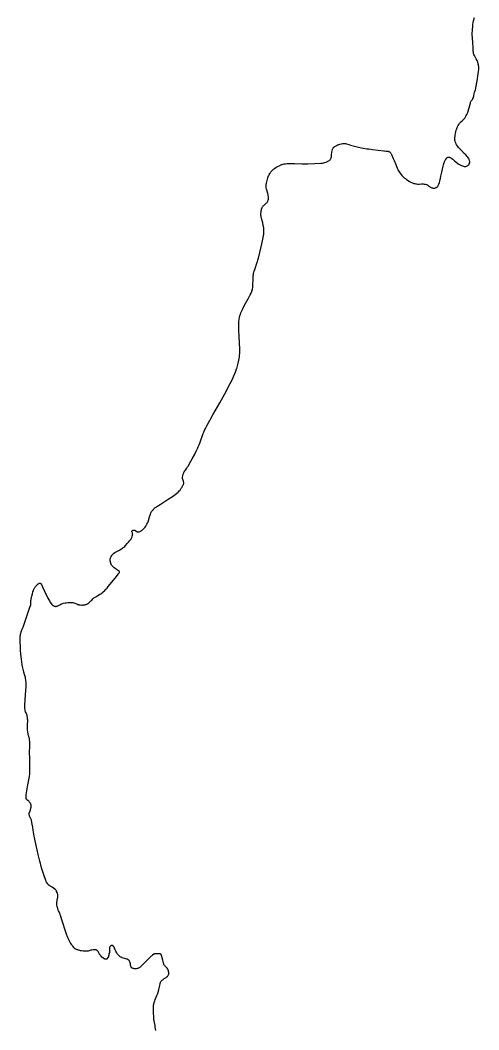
# Model space of a CAD drawing. Header units: millimetres. Extents: x 642261 to 742091, y 6812581 to 6930561.
# Drawn here: x 718943 to 719282, y 6841569 to 6842316 of the extents above; entities that cross this region are included whole.
import ezdxf

# ---------------------------------------------------------------- set-up
doc = ezdxf.new("R2010")
doc.units = ezdxf.units.MM
doc.layers.add('LimiteRegional', color=10, linetype='Continuous')

msp = doc.modelspace()

# ---------------------------------------------------------------- linework, layer by layer
at = {"layer": 'LimiteRegional', "color": 7, "linetype": 'Continuous'}
msp.add_lwpolyline([(719043.622, 6841568.479), (719043.2181, 6841570.8491), (719042.994, 6841572.067), (719042.507, 6841574.4911), (719042.301, 6841575.711), (719042.22, 6841576.3261), (719042.152, 6841576.98), (719042.059, 6841578.291), (719042.021, 6841579.1661), (719041.973, 6841580.916), (719041.934, 6841582.228), (719041.902, 6841582.9661), (719041.831, 6841584.4431), (719041.81, 6841585.55), (719041.852, 6841586.6562), (719041.907, 6841587.209), (719042.014, 6841587.883), (719042.11, 6841588.326), (719042.349, 6841589.1991), (719042.49, 6841589.6301), (719042.805, 6841590.4841), (719043.153, 6841591.3292), (719043.887, 6841593.0101), (719044.4161, 6841594.2781), (719044.656, 6841594.918), (719044.97, 6841595.8911), (719045.71, 6841598.5591), (719046.061, 6841599.898), (719046.216, 6841600.5681), (719046.476, 6841601.92), (719046.69, 6841602.9331), (719046.859, 6841603.529), (719046.966, 6841603.8191), (719047.16, 6841604.2411), (719047.4039, 6841604.6451), (719047.546, 6841604.8391), (719047.766, 6841605.101), (719048.234, 6841605.577), (719048.734, 6841606.0052), (719049.776, 6841606.8071), (719050.277, 6841607.145), (719051.326, 6841607.743), (719051.838, 6841608.09), (719052.084, 6841608.295), (719052.265, 6841608.474), (719052.576, 6841608.864), (719052.818, 6841609.29), (719052.944, 6841609.588), (719053.012, 6841609.7921), (719053.112, 6841610.2051), (719053.149, 6841610.4561), (719053.176, 6841610.97), (719053.14, 6841611.4891), (719053.083, 6841611.8331), (719053.032, 6841612.0602), (719052.896, 6841612.502), (719052.607, 6841613.229), (719052.39, 6841613.6991), (719051.894, 6841614.612), (719051.7309, 6841614.8571), (719051.354, 6841615.313), (719051.076, 6841615.6001), (719050.501, 6841616.157), (719050.093, 6841616.5841), (719049.74, 6841617.043), (719049.596, 6841617.2901), (719049.43, 6841617.6892), (719049.261, 6841618.307), (719049.003, 6841619.5591), (719048.792, 6841620.493), (719048.017, 6841623.26), (719047.814, 6841623.931), (719047.678, 6841624.2551), (719047.49, 6841624.57), (719047.37, 6841624.725), (719047.249, 6841624.852), (719046.98, 6841625.0491), (719046.684, 6841625.18), (719046.477, 6841625.2351), (719046.054, 6841625.2831), (719045.516, 6841625.2821), (719044.441, 6841625.2161), (719044.096, 6841625.201), (719043.401, 6841625.201), (719042.886, 6841625.1601), (719042.55, 6841625.081), (719042.386, 6841625.0211), (719042.145, 6841624.8961), (719041.153, 6841624.234), (719040.535, 6841623.767), (719040.141, 6841623.446), (719039.386, 6841622.784), (719038.32, 6841621.752), (719037.64, 6841621.045), (719036.303, 6841619.6121), (719035.282, 6841618.5431), (719034.753, 6841618.0171), (719034.179, 6841617.444), (719033.051, 6841616.284), (719032.157, 6841615.424), (719031.8549, 6841615.175), (719031.643, 6841615.0261), (719031.196, 6841614.763), (719030.963, 6841614.6491), (719030.485, 6841614.451), (719029.997, 6841614.2891), (719029.67, 6841614.199), (719029.023, 6841614.056), (719028.81, 6841614.0221), (719028.375, 6841613.9921), (719027.783, 6841614.0301), (719027.485, 6841614.0831), (719027.038, 6841614.2021), (719026.596, 6841614.371), (719026.378, 6841614.474), (719026.057, 6841614.65), (719025.758, 6841614.859), (719025.628, 6841614.9741), (719025.458, 6841615.1631), (719025.25, 6841615.4929), (719025.156, 6841615.705), (719025.021, 6841616.139), (719024.936, 6841616.5851), (719024.82, 6841617.4851), (719024.741, 6841617.93), (719024.686, 6841618.148), (719024.575, 6841618.468), (719024.261, 6841619.238), (719024.089, 6841619.6161), (719023.891, 6841619.978), (719023.779, 6841620.149), (719023.521, 6841620.4681), (719023.3731, 6841620.6131), (719023.121, 6841620.81), (719022.925, 6841620.9321), (719022.526, 6841621.133), (719022.118, 6841621.2921), (719021.286, 6841621.563), (719020.659, 6841621.748), (719019.391, 6841622.061), (719018.763, 6841622.2501), (719018.453, 6841622.3661), (719017.899, 6841622.616), (719017.629, 6841622.7581), (719017.235, 6841622.9901), (719016.672, 6841623.3811), (719016.15, 6841623.8241), (719015.907, 6841624.063), (719015.463, 6841624.5781), (719015.264, 6841624.8531), (719014.996, 6841625.286), (719014.662, 6841625.924), (719014.06, 6841627.214), (719013.6, 6841628.1781), (719012.984, 6841629.3831), (719012.662, 6841629.9781), (719012.14, 6841630.8631), (719012.017, 6841631.017), (719011.916, 6841631.1071), (719011.679, 6841631.2551), (719011.4099, 6841631.357), (719011.033, 6841631.416), (719010.85, 6841631.412), (719010.5385, 6841631.335), (719010.118, 6841631.0781), (719009.947, 6841630.9311), (719009.719, 6841630.677), (719009.539, 6841630.385), (719009.472, 6841630.2261), (719009.383, 6841629.934), (719009.279, 6841629.345), (719009.247, 6841628.752), (719009.278, 6841627.5641), (719009.279, 6841626.972), (719009.263, 6841626.6771), (719009.206, 6841626.2361), (719008.952, 6841624.829), (719008.801, 6841624.135), (719008.608, 6841623.45), (719008.491, 6841623.1122), (719008.201, 6841622.4471), (719008.025, 6841622.1201), (719007.6815, 6841621.5975), (719007.501, 6841621.4201), (719007.332, 6841621.316), (719007.21, 6841621.2631), (719006.945, 6841621.1961), (719006.734, 6841621.1762), (719006.294, 6841621.206), (719005.857, 6841621.3141), (719005.58, 6841621.42), (719005.407, 6841621.5021), (719005.101, 6841621.6901), (719004.21, 6841622.379), (719003.779, 6841622.749), (719003.159, 6841623.34), (719002.577, 6841623.9771), (719002.303, 6841624.314), (719002.145, 6841624.53), (719001.874, 6841624.982), (719001.194, 6841626.4011), (719000.933, 6841626.861), (719000.783, 6841627.0841), (719000.525, 6841627.4041), (719000.234, 6841627.689), (719000.076, 6841627.811), (718999.824, 6841627.9631), (718999.554, 6841628.07), (718999.412, 6841628.104), (718999.057, 6841628.158), (718998.337, 6841628.203), (718997.612, 6841628.176), (718997.131, 6841628.126), (718996.185, 6841627.971), (718995.51, 6841627.801), (718994.167, 6841627.372), (718993.488, 6841627.2061), (718993.143, 6841627.1551), (718992.78, 6841627.122), (718992.048, 6841627.086), (718991.312, 6841627.089), (718990.821, 6841627.1102), (718989.844, 6841627.193), (718988.712, 6841627.346), (718987.961, 6841627.4781), (718987.462, 6841627.5791), (718986.466, 6841627.813), (718985.795, 6841628.007), (718985.468, 6841628.122), (718984.987, 6841628.322), (718984.516, 6841628.5609), (718984.284, 6841628.697), (718984.033, 6841628.86), (718983.562, 6841629.213), (718983.13, 6841629.601), (718982.86, 6841629.879), (718982.36, 6841630.4801), (718981.698, 6841631.388), (718981.384, 6841631.848), (718980.934, 6841632.548), (718980.307, 6841633.634), (718979.339, 6841635.4481), (718978.889, 6841636.367), (718978.483, 6841637.306), (718978.303, 6841637.785), (718977.641, 6841639.691), (718976.372, 6841643.518), (718973.19, 6841653.5879), (718972.854, 6841654.4581), (718972.595, 6841655.023), (718972.043, 6841656.142), (718971.645, 6841656.997), (718971.466, 6841657.4361), (718971.027, 6841658.6911), (718970.841, 6841659.3261), (718970.615, 6841660.2861), (718970.464, 6841661.255), (718970.422, 6841661.7431), (718970.41, 6841662.025), (718970.416, 6841662.592), (718970.454, 6841663.16), (718970.579, 6841664.2881), (718970.68, 6841664.9101), (718970.953, 6841666.151), (718971.069, 6841666.7711), (718971.109, 6841667.0811), (718971.136, 6841667.453), (718971.14, 6841667.701), (718971.118, 6841668.198), (718971.015, 6841668.945), (718970.905, 6841669.4431), (718970.814, 6841669.7751), (718970.598, 6841670.4371), (718970.25, 6841671.315), (718970.046, 6841671.733), (718969.813, 6841672.1251), (718969.684, 6841672.31), (718969.395, 6841672.6521), (718969.233, 6841672.806), (718968.968, 6841673.0161), (718966.88, 6841674.4171), (718964.792, 6841675.7841), (718964.583, 6841675.932), (718964.188, 6841676.2581), (718963.825, 6841676.6201), (718963.598, 6841676.8791), (718963.18, 6841677.436), (718962.769, 6841678.101), (718962.533, 6841678.5591), (718962.392, 6841678.87), (718962.144, 6841679.5101), (718960.728, 6841683.67), (718960.048, 6841685.753), (718959.079, 6841688.891), (718958.477, 6841690.995), (718958.191, 6841692.052), (718957.784, 6841693.645), (718956.58, 6841698.687), (718955.812, 6841702.053), (718954.332, 6841708.7942), (718954.1, 6841709.9081), (718953.683, 6841712.145), (718953.429, 6841713.642), (718952.952, 6841716.641), (718952.595, 6841718.891), (718952.214, 6841721.135), (718952.007, 6841722.253), (718951.67, 6841723.9251), (718951.61, 6841724.16), (718951.4409, 6841724.6141), (718951.224, 6841725.0511), (718950.736, 6841725.909), (718950.403, 6841726.572), (718950.273, 6841726.92), (718950.074, 6841727.5761), (718949.994, 6841727.9101), (718949.924, 6841728.4109), (718949.923, 6841728.742), (718949.939, 6841728.905), (718949.99, 6841729.147), (718950.5371, 6841731.047), (718951.312, 6841733.6391), (718951.382, 6841733.929), (718951.414, 6841734.126), (718951.443, 6841734.525), (718951.427, 6841734.928), (718951.3349, 6841735.465), (718951.26, 6841735.731), (718951.111, 6841736.122), (718951.02, 6841736.313), (718950.724, 6841736.8011), (718950.5, 6841737.0911), (718949.998, 6841737.6321), (718949.625, 6841737.979), (718948.85, 6841738.628), (718948.286, 6841739.144), (718947.958, 6841739.487), (718947.818, 6841739.674), (718947.701, 6841739.9351), (718947.642, 6841740.3109), (718947.6331, 6841740.952), (718947.609, 6841742.192), (718947.636, 6841742.603), (718947.666, 6841742.807), (718948.969, 6841750.0471), (718950.119, 6841756.39), (718950.203, 6841756.8971), (718950.335, 6841757.9171), (718950.421, 6841758.9431), (718950.456, 6841759.629), (718950.477, 6841761), (718950.451, 6841763.1211), (718950.357, 6841767.3641), (718950.293, 6841770.546), (718950.278, 6841773.416), (718950.309, 6841779.1561), (718950.286, 6841782.026), (718950.251, 6841783.4611), (718950.2289, 6841783.776), (718950.125, 6841784.3951), (718949.961, 6841785.006), (718949.553, 6841786.216), (718949.275, 6841787.131), (718949.175, 6841787.5961), (718948.856, 6841789.523), (718948.727, 6841790.49), (718948.637, 6841791.461), (718948.611, 6841791.947), (718948.59, 6841792.8981), (718948.625, 6841794.799), (718948.811, 6841797.585), (718948.817, 6841797.9741), (718948.789, 6841798.752), (718948.716, 6841799.53), (718948.646, 6841800.0481), (718948.469, 6841801.082), (718948.389, 6841801.44), (718948.172, 6841802.136), (718947.997, 6841802.5891), (718947.611, 6841803.483), (718947.3231, 6841804.154), (718947.067, 6841804.837), (718946.959, 6841805.186), (718946.834, 6841805.721), (718946.694, 6841806.585), (718946.642, 6841807.0171), (718946.594, 6841807.665), (718946.589, 6841808.313), (718946.606, 6841808.637), (718947.03, 6841813.385), (718947.453, 6841820.023), (718947.598, 6841822.682), (718947.637, 6841824.0121), (718947.634, 6841825.34), (718947.612, 6841826.0041), (718947.538, 6841826.9981), (718947.458, 6841827.657), (718947.236, 6841828.9671), (718947.099, 6841829.618), (718946.785, 6841830.917), (718946.554, 6841831.78), (718946.066, 6841833.503), (718945.701, 6841834.7969), (718945.201, 6841836.745), (718944.99, 6841837.725), (718944.817, 6841838.711), (718944.748, 6841839.206), (718944.262, 6841843.044), (718943.812, 6841846.7449), (718943.738, 6841847.463), (718943.625, 6841848.902), (718943.413, 6841853.2291), (718943.34, 6841854.98), (718943.309, 6841856.1471), (718943.278, 6841858.482), (718943.295, 6841859.594), (718943.33, 6841860.149), (718943.43, 6841860.978), (718943.602, 6841861.797), (718943.721, 6841862.201), (718944.0751, 6841863.233), (718944.828, 6841865.2531), (718945.386, 6841866.7681), (718947.979, 6841874.1171), (718949.244, 6841877.802), (718950.4609, 6841881.5061), (718951.045, 6841883.3691), (718951.122, 6841883.66), (718951.214, 6841884.2521), (718951.247, 6841884.854), (718951.241, 6841886.0731), (718951.256, 6841886.68), (718951.279, 6841886.981), (718951.345, 6841887.428), (718951.628, 6841888.769), (718951.839, 6841889.658), (718952.298, 6841891.432), (718952.748, 6841892.953), (718953.003, 6841893.7031), (718953.436, 6841894.8211), (718953.644, 6841895.2741), (718953.797, 6841895.564), (718954.135, 6841896.118), (718954.32, 6841896.385), (718954.718, 6841896.9041), (718955.151, 6841897.409), (718956.115, 6841898.412), (718956.497, 6841898.756), (718956.6959, 6841898.907), (718957.001, 6841899.1), (718957.314, 6841899.2461), (718957.473, 6841899.297), (718957.605, 6841899.322), (718957.887, 6841899.309), (718958.178, 6841899.2221), (718958.368, 6841899.1291), (718958.607, 6841898.9691), (718958.717, 6841898.875), (718958.9016, 6841898.6755), (718959.07, 6841898.4011), (718959.84, 6841896.722), (718961.324, 6841893.3511), (718962.084, 6841891.6751), (718962.479, 6841890.8432), (718963.721, 6841888.3169), (718964.373, 6841887.068), (718964.922, 6841886.139), (718965.319, 6841885.54), (718966.143, 6841884.3551), (718966.694, 6841883.5981), (718966.996, 6841883.2401), (718967.33, 6841882.898), (718967.5605, 6841882.6971), (718967.803, 6841882.5471), (718968.012, 6841882.463), (718968.449, 6841882.339), (718968.918, 6841882.232), (718969.156, 6841882.1941), (718969.512, 6841882.164), (718969.862, 6841882.175), (718970.032, 6841882.199), (718970.42, 6841882.29), (718970.675, 6841882.3701), (718971.176, 6841882.57), (718971.669, 6841882.8101), (718972.643, 6841883.355), (718973.378, 6841883.766), (718974.129, 6841884.1251), (718974.515, 6841884.2701), (718975.108, 6841884.4291), (718976.579, 6841884.682), (718977.319, 6841884.7851), (718978.3924, 6841884.9027), (718979.9759, 6841885.055), (718980.749, 6841885.09), (718981.518, 6841885.059), (718981.9, 6841885.0101), (718982.2391, 6841884.9461), (718982.907, 6841884.7781), (718983.566, 6841884.571), (718984.872, 6841884.107), (718985.241, 6841883.9651), (718985.969, 6841883.661), (718986.533, 6841883.453), (718986.761, 6841883.386), (718987.218, 6841883.283), (718987.678, 6841883.215), (718988.601, 6841883.15), (718989.4, 6841883.1591), (718989.934, 6841883.2031), (718990.29, 6841883.2481), (718991.0011, 6841883.3701), (718991.686, 6841883.5162), (718992.023, 6841883.605), (718992.512, 6841883.7782), (718992.971, 6841884.0182), (718993.185, 6841884.169), (718994.014, 6841884.853), (718995.584, 6841886.2769), (718996.1488, 6841886.821), (718997.26, 6841887.9281), (718997.842, 6841888.4521), (718998.1481, 6841888.6981), (718998.71, 6841889.081), (718999.102, 6841889.309), (718999.905, 6841889.733), (719000.799, 6841890.2281), (719001.276, 6841890.5121), (719002.239, 6841891.0709), (719002.949, 6841891.5081), (719003.63, 6841891.9861), (719003.9551, 6841892.248), (719004.598, 6841892.82), (719005.845, 6841894.0031), (719006.691, 6841894.784), (719007.093, 6841895.1961), (719007.555, 6841895.7321), (719008.436, 6841896.837), (719013.477, 6841903.1121), (719015.985, 6841906.2611), (719016.171, 6841906.509), (719016.52, 6841907.027), (719016.5999, 6841907.1621), (719016.7255, 6841907.4891), (719016.693, 6841907.729), (719016.607, 6841907.8532), (719015.955, 6841908.4271), (719014.619, 6841909.428), (719014.0471, 6841909.8451), (719012.8931, 6841910.6591), (719012.04, 6841911.3011), (719011.8181, 6841911.4951), (719011.425, 6841911.9281), (719011.0891, 6841912.4091), (719010.8881, 6841912.7511), (719010.5211, 6841913.4691), (719010.4051, 6841913.7221), (719010.205, 6841914.231), (719010.043, 6841914.745), (719009.956, 6841915.0901), (719009.824, 6841915.791), (719009.78, 6841916.2381), (719009.775, 6841916.463), (719009.789, 6841916.801), (719009.864, 6841917.3041), (719010.012, 6841917.8581), (719010.106, 6841918.127), (719010.273, 6841918.523), (719010.5851, 6841919.1041), (719011.026, 6841919.786), (719011.261, 6841920.1081), (719011.641, 6841920.56), (719012.0649, 6841920.9741), (719012.297, 6841921.165), (719013.329, 6841921.9061), (719013.8571, 6841922.246), (719014.6721, 6841922.7231), (719016.6789, 6841923.7931), (719017.726, 6841924.3721), (719018.2411, 6841924.676), (719018.989, 6841925.179), (719019.542, 6841925.6141), (719019.896, 6841925.9191), (719020.574, 6841926.556), (719021.222, 6841927.2249), (719022.4691, 6841928.6141), (719023.4029, 6841929.663), (719024.2321, 6841930.5761), (719024.63, 6841931.0451), (719025.0061, 6841931.5361), (719025.1689, 6841931.7737), (719025.33, 6841932.0321), (719025.582, 6841932.5241), (719025.792, 6841933.032), (719026.17, 6841934.08), (719026.395, 6841934.7691), (719026.459, 6841935.117), (719026.468, 6841935.275), (719026.445, 6841935.594), (719026.385, 6841935.9161), (719026.225, 6841936.555), (719026.131, 6841936.8281), (719025.869, 6841937.356), (719025.7665, 6841937.6826), (719025.809, 6841937.912), (719025.989, 6841938.096), (719026.236, 6841938.2651), (719026.407, 6841938.358), (719026.76, 6841938.4951), (719027.12, 6841938.567), (719027.438, 6841938.5781), (719027.593, 6841938.564), (719027.82, 6841938.5191), (719028.139, 6841938.3982), (719028.287, 6841938.313), (719028.844, 6841937.9461), (719029.826, 6841937.2886), (719030.053, 6841937.2001), (719030.251, 6841937.171), (719030.645, 6841937.192), (719031.1467, 6841937.2943), (719031.378, 6841937.3571), (719031.738, 6841937.4781), (719032.267, 6841937.7141), (719032.781, 6841938.0199), (719033.0311, 6841938.2011), (719033.453, 6841938.539), (719034.223, 6841939.2311), (719034.913, 6841939.9571), (719035.337, 6841940.4651), (719035.6081, 6841940.8181), (719036.127, 6841941.5601), (719037.019, 6841942.9521), (719037.4131, 6841943.6661), (719037.7471, 6841944.406), (719037.886, 6841944.789), (719038.986, 6841948.3151), (719039.635, 6841950.349), (719039.992, 6841951.358), (719040.126, 6841951.6641), (719040.2301, 6841951.861), (719040.4681, 6841952.2361), (719040.737, 6841952.5941), (719041.324, 6841953.282), (719041.766, 6841953.7971), (719041.967, 6841954.0471), (719042.3629, 6841954.549), (719042.6771, 6841954.907), (719043.023, 6841955.229), (719043.2139, 6841955.372), (719043.98, 6841955.8701), (719045.545, 6841956.7971), (719046.711, 6841957.5021), (719052.8061, 6841961.4071), (719055.8401, 6841963.3851), (719056.9861, 6841964.1791), (719057.7311, 6841964.734), (719059.193, 6841965.8901), (719060.0191, 6841966.612), (719060.41, 6841966.9931), (719060.971, 6841967.5921), (719061.5, 6841968.223), (719061.753, 6841968.552), (719062.395, 6841969.4841), (719062.785, 6841970.1229), (719063.5191, 6841971.4381), (719063.8081, 6841972.0029), (719063.985, 6841972.3841), (719064.31, 6841973.1711), (719064.3786, 6841973.4015), (719064.371, 6841973.5841), (719063.97, 6841974.744), (719063.315, 6841976.6891), (719063.264, 6841976.9042), (719063.2481, 6841977.049), (719063.25, 6841977.3441), (719063.3211, 6841977.792), (719063.551, 6841978.6861), (719063.834, 6841979.85), (719064.007, 6841980.4191), (719064.227, 6841980.9741), (719064.361, 6841981.2441), (719064.5619, 6841981.606), (719064.9931, 6841982.306), (719065.452, 6841982.982), (719066.3991, 6841984.307), (719067.082, 6841985.3171), (719067.3989, 6841985.8391), (719069.5121, 6841989.5341), (719070.551, 6841991.392), (719072.0721, 6841994.2011), (719073.532, 6841997.0421), (719074.233, 6841998.4782), (719074.696, 6841999.4861), (719074.988, 6842000.1661), (719075.537, 6842001.5391), (719076.0519, 6842002.9281), (719077.0291, 6842005.7259), (719077.7651, 6842007.8231), (719078.551, 6842009.8971), (719078.9761, 6842010.9191), (719079.668, 6842012.4291), (719080.817, 6842014.719), (719081.606, 6842016.2351), (719082.78, 6842018.4116), (719083.228, 6842019.2421), (719084.058, 6842020.7361), (719085.747, 6842023.7102), (719090.905, 6842032.589), (719093.442, 6842037.055), (719094.677, 6842039.3061), (719095.882, 6842041.574), (719096.471, 6842042.715), (719098.677, 6842047.0841), (719099.748, 6842049.281), (719100.783, 6842051.496), (719101.2841, 6842052.612), (719102.247, 6842054.864), (719102.706, 6842056.0011), (719103.363, 6842057.7249), (719103.531, 6842058.204), (719103.831, 6842059.1691), (719104.092, 6842060.1431), (719104.55, 6842062.1111), (719105.015, 6842064.307), (719105.216, 6842065.4081), (719105.383, 6842066.5171), (719105.451, 6842067.076), (719105.52, 6842067.759), (719105.624, 6842069.1271), (719105.683, 6842070.494), (719105.699, 6842071.406), (719105.676, 6842073.229), (719105.543, 6842076.2871), (719105.178, 6842082.4021), (719105.02, 6842085.46), (719104.965, 6842086.9899), (719104.937, 6842088.248), (719104.926, 6842090.7671), (719104.978, 6842092.2981), (719105.037, 6842093.0621), (719105.169, 6842094.207), (719105.256, 6842094.772), (719105.478, 6842095.889), (719105.763, 6842096.991), (719105.988, 6842097.717), (719106.153, 6842098.1961), (719106.5181, 6842099.1461), (719106.979, 6842100.2241), (719107.968, 6842102.3352), (719109.277, 6842104.915), (719112.013, 6842110.011), (719113.354, 6842112.5861), (719113.999, 6842113.893), (719114.491, 6842114.984), (719114.708, 6842115.54), (719114.981, 6842116.3891), (719115.119, 6842116.965), (719115.172, 6842117.2561), (719115.231, 6842117.696), (719115.377, 6842119.518), (719115.442, 6842120.7331), (719115.538, 6842123.1641), (719115.55, 6842123.905), (719115.544, 6842125.3881), (719115.576, 6842126.1281), (719115.612, 6842126.4981), (719115.758, 6842127.499), (719115.884, 6842128.159), (719116.194, 6842129.4681), (719116.373, 6842130.117), (719116.77, 6842131.405), (719117.205, 6842132.685), (719118.115, 6842135.237), (719118.768, 6842137.158), (719119.0631, 6842138.1259), (719119.448, 6842139.5931), (719121.425, 6842148.1701), (719122.396, 6842152.4641), (719123.184, 6842156.155), (719123.266, 6842156.598), (719123.389, 6842157.4901), (719123.462, 6842158.3871), (719123.486, 6842158.9861), (719123.485, 6842160.1801), (719123.46, 6842160.776), (719123.356, 6842161.966), (719123.195, 6842163.1541), (719123.063, 6842163.9451), (719122.763, 6842165.524), (719122.693, 6842165.848), (719122.52, 6842166.487), (719121.897, 6842168.369), (719121.62, 6842169.314), (719121.513, 6842169.7931), (719121.424, 6842170.3371), (719121.38, 6842170.702), (719121.326, 6842171.4391), (719121.322, 6842172.553), (719121.362, 6842173.297), (719121.404, 6842173.792), (719121.4433, 6842174.1217), (719121.4983, 6842174.5834), (719121.527, 6842174.8105), (719121.564, 6842175.0451), (719121.623, 6842175.3067), (719121.6841, 6842175.578), (719121.845, 6842176.1021), (719121.972, 6842176.446), (719122.266, 6842177.125), (719122.498, 6842177.55), (719122.676, 6842177.8141), (719123.078, 6842178.306), (719123.528, 6842178.7622), (719124.498, 6842179.62), (719125.221, 6842180.2751), (719125.667, 6842180.744), (719125.873, 6842180.9931), (719126.154, 6842181.3901), (719126.396, 6842181.822), (719126.5, 6842182.052), (719126.684, 6842182.5471), (719126.76, 6842182.7961), (719126.851, 6842183.169), (719126.93, 6842183.7301), (719126.93, 6842184.2901), (719126.898, 6842184.5681), (719126.556, 6842186.501), (719126.357, 6842187.4671), (719126.024, 6842188.913), (719125.865, 6842189.5161), (719125.518, 6842190.7079), (719125.285, 6842191.6121), (719125.179, 6842192.261), (719125.1473, 6842192.7689), (719125.1454, 6842192.9522), (719125.179, 6842193.568), (719125.304, 6842194.468), (719125.414, 6842195.065), (719125.677, 6842196.257), (719126.168, 6842198.1811), (719126.448, 6842199.1289), (719126.935, 6842200.542), (719127.08, 6842200.8981), (719127.415, 6842201.5841), (719127.801, 6842202.2401), (719128.0839, 6842202.6651), (719128.699, 6842203.4961), (719129.328, 6842204.25), (719129.657, 6842204.6041), (719130.1771, 6842205.108), (719130.732, 6842205.583), (719131.025, 6842205.8101), (719131.434, 6842206.1071), (719132.264, 6842206.657), (719133.115, 6842207.158), (719133.696, 6842207.469), (719134.898, 6842208.05), (719136.215, 6842208.6411), (719136.8771, 6842208.9131), (719137.546, 6842209.153), (719137.883, 6842209.257), (719138.566, 6842209.426), (719138.913, 6842209.488), (719139.439, 6842209.5492), (719140.744, 6842209.622), (719141.613, 6842209.6479), (719143.3541, 6842209.6601), (719146.141, 6842209.6331), (719151.715, 6842209.55), (719154.502, 6842209.546), (719155.895, 6842209.565), (719161.184, 6842209.704), (719165.647, 6842209.861), (719166.086, 6842209.8921), (719166.952, 6842210.0231), (719167.809, 6842210.2271), (719168.377, 6842210.3921), (719169.512, 6842210.762), (719170.144, 6842210.998), (719170.447, 6842211.132), (719170.889, 6842211.3541), (719171.5241, 6842211.7481), (719172.135, 6842212.227), (719172.433, 6842212.5031), (719172.771, 6842212.8661), (719172.921, 6842213.0551), (719173.121, 6842213.348), (719173.358, 6842213.808), (719173.515, 6842214.297), (719173.562, 6842214.552), (719173.59, 6842214.926), (719173.578, 6842215.676), (719173.598, 6842216.236), (719173.858, 6842218.167), (719174.024, 6842219.13), (719174.213, 6842219.963), (719174.349, 6842220.369), (719174.53, 6842220.7661), (719174.641, 6842220.963), (719174.867, 6842221.2981), (719175.03, 6842221.504), (719175.387, 6842221.8782), (719175.578, 6842222.048), (719175.985, 6842222.361), (719176.419, 6842222.6421), (719177.348, 6842223.146), (719178.049, 6842223.4751), (719178.401, 6842223.622), (719178.93, 6842223.8222), (719179.7321, 6842224.076), (719180.55, 6842224.2731), (719180.966, 6842224.351), (719181.843, 6842224.4821), (719182.286, 6842224.525), (719182.948, 6842224.5411), (719183.385, 6842224.509), (719183.6, 6842224.4781), (719183.92, 6842224.41), (719184.722, 6842224.182), (719186.314, 6842223.6711), (719187.514, 6842223.313), (719191.506, 6842222.256), (719193.521, 6842221.783), (719195.582, 6842221.363), (719196.959, 6842221.108), (719199.72, 6842220.6482), (719201.103, 6842220.4402), (719203.873, 6842220.0571), (719212.196, 6842219.027), (719212.767, 6842218.976), (719213.915, 6842218.935), (719214.775, 6842218.8721), (719214.97, 6842218.843), (719215.35, 6842218.752), (719215.72, 6842218.621), (719215.962, 6842218.5131), (719216.436, 6842218.252), (719216.781, 6842218.0001), (719216.932, 6842217.8561), (719217.136, 6842217.6131), (719217.482, 6842217.115), (719217.638, 6842216.8591), (719217.8449, 6842216.4591), (719219.211, 6842213.427), (719219.857, 6842211.8961), (719221.083, 6842208.8631), (719222.059, 6842206.375), (719222.239, 6842205.95), (719222.645, 6842205.121), (719223.098, 6842204.316), (719224.087, 6842202.7401), (719224.677, 6842201.883), (719224.99, 6842201.4729), (719225.487, 6842200.878), (719226.021, 6842200.3101), (719226.303, 6842200.0351), (719226.708, 6842199.6661), (719227.542, 6842198.9741), (719228.405, 6842198.3311), (719228.995, 6842197.92), (719230.207, 6842197.1241), (719231.267, 6842196.4659), (719231.802, 6842196.157), (719232.6229, 6842195.727), (719233.477, 6842195.3431), (719233.921, 6842195.171), (719234.306, 6842195.04), (719235.081, 6842194.8311), (719235.861, 6842194.682), (719236.385, 6842194.611), (719237.438, 6842194.519), (719238.276, 6842194.504), (719239.957, 6842194.5831), (719240.796, 6842194.6041), (719241.216, 6842194.594), (719241.959, 6842194.545), (719242.33, 6842194.504), (719242.881, 6842194.4079), (719243.4269, 6842194.2599), (719243.698, 6842194.162), (719243.913, 6842194.068), (719244.317, 6842193.846), (719244.695, 6842193.5909), (719245.419, 6842193.036), (719245.976, 6842192.638), (719246.273, 6842192.4611), (719247.192, 6842191.984), (719247.662, 6842191.778), (719248.142, 6842191.6081), (719248.386, 6842191.5411), (719248.612, 6842191.4981), (719249.075, 6842191.474), (719249.545, 6842191.516), (719249.859, 6842191.571), (719250.478, 6842191.7201), (719250.9151, 6842191.857), (719251.125, 6842191.945), (719251.433, 6842192.117), (719251.732, 6842192.337), (719251.866, 6842192.458), (719252.0491, 6842192.6541), (719252.275, 6842192.9921), (719252.678, 6842193.842), (719252.905, 6842194.4162), (719253.29, 6842195.5891), (719253.599, 6842196.681), (719254.148, 6842198.881), (719254.477, 6842200.3561), (719255.097, 6842203.314), (719255.573, 6842205.53), (719256.0991, 6842207.735), (719256.393, 6842208.831), (719256.886, 6842210.465), (719256.981, 6842210.7381), (719257.198, 6842211.27), (719257.45, 6842211.7861), (719257.636, 6842212.1241), (719258.044, 6842212.789), (719258.432, 6842213.322), (719258.718, 6842213.6442), (719258.925, 6842213.8511), (719259.39, 6842214.259), (719259.614, 6842214.4156), (719259.798, 6842214.473), (719260.105, 6842214.4601), (719260.312, 6842214.431), (719260.733, 6842214.3241), (719260.945, 6842214.251), (719261.366, 6842214.068), (719261.781, 6842213.846), (719262.052, 6842213.6821), (719262.569, 6842213.3261), (719263.236, 6842212.8061), (719264.486, 6842211.7511), (719265.431, 6842210.9781), (719267.312, 6842209.5511), (719268.289, 6842208.87), (719268.571, 6842208.695), (719269.155, 6842208.3951), (719269.763, 6842208.147), (719271.025, 6842207.7221), (719271.606, 6842207.5671), (719271.899, 6842207.522), (719272.335, 6842207.507), (719272.517, 6842207.524), (719272.877, 6842207.595), (719273.234, 6842207.7081), (719273.94, 6842208.02), (719274.3779, 6842208.2601), (719274.578, 6842208.399), (719274.855, 6842208.6571), (719274.995, 6842208.8221), (719275.234, 6842209.1641), (719275.43, 6842209.5211), (719275.751, 6842210.289), (719275.841, 6842210.588), (719275.846, 6842210.7371), (719275.787, 6842211.0911), (719275.585, 6842211.7971), (719275.349, 6842212.565), (719275.213, 6842212.937), (719275.04, 6842213.295), (719274.9339, 6842213.4671), (719274.716, 6842213.779), (719274.255, 6842214.374), (719273.769, 6842214.94), (719272.755, 6842216.0351), (719271.7171, 6842217.127), (719269.6151, 6842219.2841), (719268.0571, 6842220.923), (719267.409, 6842221.6651), (719267.001, 6842222.1771), (719266.226, 6842223.257), (719266.035, 6842223.556), (719265.702, 6842224.173), (719265.426, 6842224.812), (719265.268, 6842225.25), (719265.002, 6842226.152), (719264.848, 6842226.882), (719264.799, 6842227.249), (719264.76, 6842227.8001), (719264.764, 6842228.349), (719264.783, 6842228.6211), (719264.937, 6842230.007), (719265.036, 6842230.698), (719265.214, 6842231.7341), (719265.55, 6842233.2822), (719265.825, 6842234.31), (719265.979, 6842234.822), (719266.2291, 6842235.589), (719266.513, 6842236.349), (719266.72, 6842236.8401), (719267.183, 6842237.8061), (719267.626, 6842238.611), (719267.87, 6842238.9961), (719268.283, 6842239.5451), (719268.47, 6842239.758), (719268.865, 6842240.1601), (719269.279, 6842240.54), (719270.131, 6842241.274), (719270.755, 6842241.841), (719271.051, 6842242.142), (719271.714, 6842242.869), (719272.029, 6842243.2471), (719272.461, 6842243.853), (719272.717, 6842244.2711), (719273.187, 6842245.1231), (719273.601, 6842245.9972), (719273.848, 6842246.59), (719274, 6842246.9911), (719274.274, 6842247.8051), (719275.21, 6842250.949), (719275.949, 6842253.643), (719276.196, 6842254.4511), (719276.382, 6842254.982), (719276.796, 6842256.0301), (719276.866, 6842256.173), (719277.043, 6842256.433), (719277.182, 6842256.5941), (719277.486, 6842256.899), (719277.716, 6842257.128), (719278.021, 6842257.498), (719278.1381, 6842257.706), (719278.482, 6842258.535), (719278.622, 6842258.959), (719278.789, 6842259.608), (719278.87, 6842260.044), (719279.004, 6842260.921), (719279.129, 6842261.573), (719279.366, 6842262.488), (719279.9, 6842264.306), (719280.146, 6842265.221), (719280.252, 6842265.683), (719280.532, 6842267.0251), (719281.04, 6842269.716), (719281.493, 6842272.415), (719281.771, 6842274.22), (719282.2861, 6842277.849), (719282.422, 6842279.156), (719282.455, 6842279.81), (719282.44, 6842280.6671), (719282.391, 6842281.2392), (719282.233, 6842282.3821), (719282.08, 6842283.231), (719281.987, 6842283.6499), (719281.821, 6842284.271), (719281.614, 6842284.883), (719281.492, 6842285.1841), (719281.173, 6842285.853), (719280.448, 6842287.1339), (719279.9239, 6842288.107), (719279.166, 6842289.6131), (719278.827, 6842290.3801), (719278.644, 6842290.905), (719278.569, 6842291.1731), (719278.483, 6842291.582), (719278.428, 6842291.9621), (719278.356, 6842292.723), (719278.324, 6842293.486), (719278.311, 6842295.015), (719278.285, 6842296.16), (719278.247, 6842296.7301), (719278.143, 6842297.835), (719277.916, 6842300.043), (719277.774, 6842301.702), (719277.689, 6842303.246), (719277.657, 6842304.2769), (719277.65, 6842306.337), (719277.706, 6842307.886), (719277.774, 6842308.9191), (719277.939, 6842310.98), (719278.04, 6842311.958), (719278.1299, 6842312.608), (719278.351, 6842313.909), (719278.612, 6842315.2071), (719279.173, 6842317.799)], dxfattribs=at)

doc.saveas('drawing.dxf')
